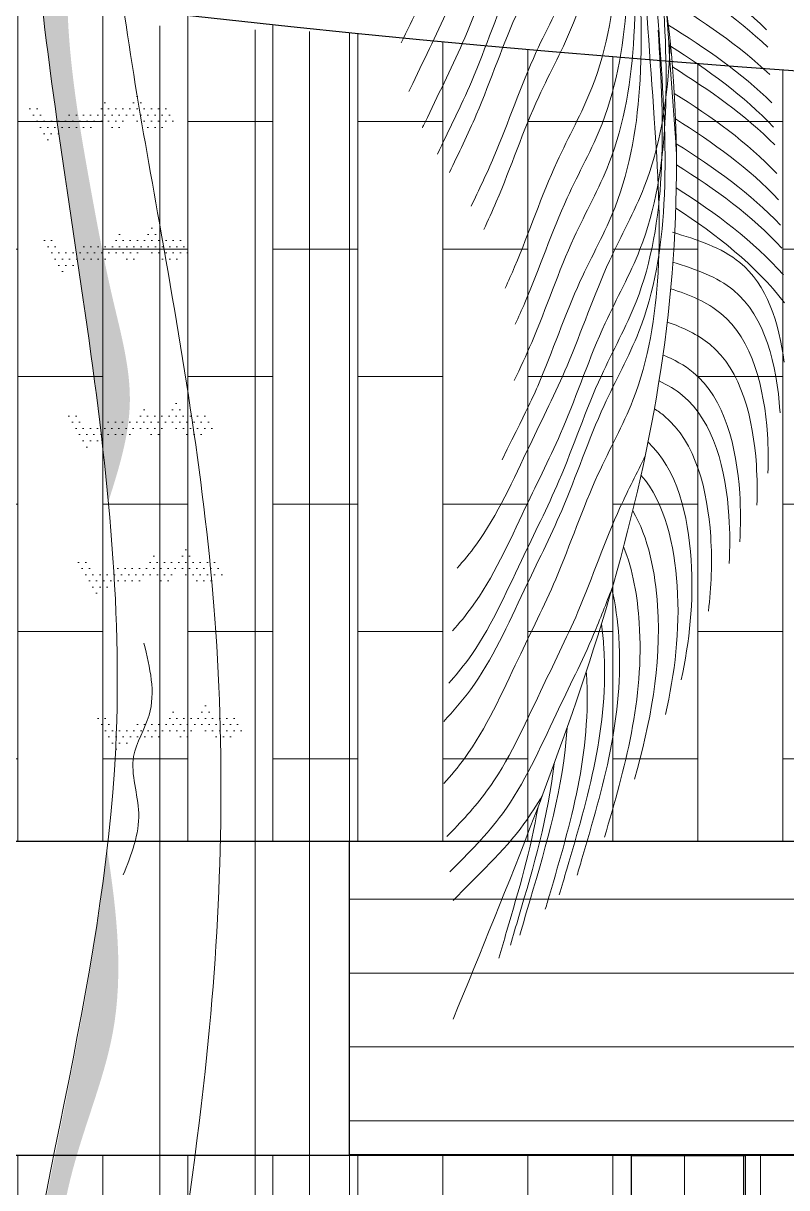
# Model space of a CAD drawing. Header units: inches. Extents: x 17.6 to 55, y 11.8 to 85.9.
# Drawn here: x 43.528 to 44.259, y 61.831 to 62.945 of the extents above; entities that cross this region are included whole.
import ezdxf

# ---------------------------------------------------------------- set-up
doc = ezdxf.new("R2010")
doc.units = ezdxf.units.IN
doc.header["$MEASUREMENT"] = 0
doc.layers.add('FURNITURE F 1 100', color=7, linetype='Continuous', lineweight=13, true_color=0x93979a)
doc.layers.add('HATCH F 1 100', color=7, linetype='Continuous', lineweight=0, true_color=0xc9c9c9)
doc.layers.add('TREE G 1 100', color=7, linetype='Continuous', lineweight=9, true_color=0xbed3d5, transparency=0.6)
doc.layers.add('WALL 1 100', color=250, linetype='Continuous', lineweight=30)
pattern_1 = [(90, (-1398.889507911058, -763.1572480572604), (-0.08129015999999999, 4.977586712308809e-18), []), (180, (-1398.889507911058, -763.1572480572604), (-0.08129016, -0.12192), [0.08129015999999999, -0.08129015999999999])]
pattern_2 = [(4.999999999999988, (0, 0), (0.01388421236435902, -0.01654655997516662), [0.00225, -0.02475]), (310, (0, 0), (0.01301304448794082, 0.01889976502172657), [0.0018, -0.0198]), (55.45144445999998, (0.001157017690633858, -0.001378879966847289), (0.0268972566399678, 0.002353204930138793), [0.00191220576, -0.02103426336]), (1.184199999999988, (0.004242640687119287, 0.004242640687119284), (0.01912841328643555, -0.02615080163838985), [0.003375, -0.03712499999999999]), (51.63563548999999, (0.005836673724263412, 0.002063407195093884), (0.04049135004572686, 0.0008370020515312861), [0.00286831026, -0.0315514128]), (306.18416399, (0.004242640687119287, 0.004242640687119284), (0.04049135002188289, 0.000837002053968576), [0.0027, -0.02970000003]), (335.9999999999999, (0.005303300858899107, 0.00106066017177982), (0.004121474294033093, -0.02120314716342907), [0.00225, -0.02475]), (281, (0.005303300858899107, 0.00106066017177982), (0.02054425306196299, 0.01022125779185862), [0.0018, -0.01979999999999999]), (26.45144473999999, (0.005646757047499749, -0.0007062687465137583), (0.02466572716751184, -0.0109818892499146), [0.0019122057, -0.02103426336]), (352.5, (0, 0), (0.007319694528376419, 0.006803795559190204), [0, -0.01956, 0, -0.0201, 0, -0.019875]), (322.5, (0, 0), (0.0139472834970109, 0.002786188266073799), [0, -0.01146, 0, -0.01911, 0, -0.007575]), (282.5, (-0.004730544366138002, 0.004730544366138004), (0.01084562285444582, -0.01180254501957619), [0, -0.0075, 0, -0.0234, 0, -0.03105]), (272.5, (-0.006851864709697644, 0.006851864709697648), (0.01449479420621846, -0.01024769949595399), [0, -0.00975, 0, -0.01554, 0, -0.02205])]

msp = doc.modelspace()

# ---------------------------------------------------------------- hatches: boundary and pattern name
at = {"layer": 'HATCH F 1 100'}
h = msp.add_hatch(dxfattribs=at)
h.set_pattern_fill('AR-BRSTD', color=256, scale=0.0012, angle=90, style=0)
h.set_pattern_definition(pattern_1)
edge = h.paths.add_edge_path()
edge.add_line((37.88996586928279, 64.86239664625006), (37.88937172728693, 62.16239664625024))
edge.add_line((37.88937172728693, 62.16239664625024), (45.45680957892405, 62.16239664624979))
edge.add_line((45.45680957892405, 62.16239664624979), (45.45680957892382, 62.86239664629281))
edge.add_arc((45.31830711975269, 77.65266434712524), 14.79091618506046, 239.8528049786992, 270.53652676008153, ccw=False)
h = msp.add_hatch(dxfattribs=at)
h.set_pattern_fill('JIS_WOOD', color=256, scale=0.025, style=0)
h.set_pattern_definition([(45, (-1398.889507911058, -763.1572480572604), (-0.01249999997902461, 0.01249999997902461), [])])
h.paths.add_polyline_path([(42.10150083395975, 61.86239664625006), (42.24552365267159, 61.86239664625006), (42.24552365267159, 62.16239664625002), (42.10150083395975, 62.16239664625002)])
h.paths.add_polyline_path([(41.06555008379969, 61.86239664625006), (41.21555008379887, 61.86207372363421), (41.21555008379887, 62.16239664625002), (41.06555008379947, 62.16239664625002)])
h.paths.add_polyline_path([(39.83548426042303, 61.86239664625006), (39.97957568332227, 61.86239664625006), (39.97957568332204, 62.16239664625024), (39.83548426042326, 62.16239664625024)])
h.paths.add_polyline_path([(43.39640835129235, 61.86239664625006), (43.51849617866215, 61.86239664624983), (43.51849617866215, 62.16239664625024), (43.39640835129235, 62.16239664624979)])
h.paths.add_polyline_path([(44.43184901400464, 61.86239664625052), (44.51954737612773, 61.86239664625006), (44.51954737612751, 62.16239664624979), (44.43184901400464, 62.16239664624979)])
edge = h.paths.add_edge_path()
edge.add_line((38.63035970262827, 61.86239664625006), (38.75374009293587, 61.86239664625006))
edge.add_line((38.75374009293587, 61.86239664625006), (38.75374009293587, 62.16239664625024))
edge.add_line((38.75374009293587, 62.16239664625024), (38.63035970262827, 62.16239664625024))
edge.add_line((38.63035970262827, 62.16239664625024), (38.63035970262827, 61.86231464165209))
h = msp.add_hatch(dxfattribs=at)
h.set_pattern_fill('JIS_WOOD', color=256, scale=0.1, angle=135, style=0)
h.set_pattern_definition([(180, (-1398.889507911058, -763.1572480572604), (-6.938893903907228e-18, -0.07071067800000001), [])])
h.paths.add_polyline_path([(43.84024818810208, 62.16239664625002), (44.43184901400464, 62.16239664624979), (44.43184901400623, 61.86239664624983), (43.84024818810185, 61.86239664625006)])
h = msp.add_hatch(dxfattribs=at)
h.set_pattern_fill('AR-BRSTD', color=256, scale=0.0012, angle=90, style=0)
h.set_pattern_definition(pattern_1)
h.paths.add_polyline_path([(38.1432766766231, 61.86236003369683), (38.14327667662333, 59.96239664625043), (44.10997902317895, 59.96239664625043), (44.1099790231785, 61.86180218994261)])
h = msp.add_hatch(dxfattribs=at)
h.set_pattern_fill('AR-BRSTD', color=256, scale=0.0012, angle=90, style=0)
h.set_pattern_definition([(90, (-1392.813956973994, -763.1572114447072), (-0.08129015999999999, 4.977586712308809e-18), []), (180, (-1392.813956973994, -763.1572114447072), (-0.08129016, -0.12192), [0.08129015999999999, -0.08129015999999999])])
h.paths.add_polyline_path([(44.2188276136862, 61.86239664625006), (44.2188276136862, 59.96239664625043), (44.87780620827853, 59.96239664625043), (44.8778062082783, 61.86173243214077)])
h = msp.add_hatch(dxfattribs=at)
h.set_pattern_fill('JIS_WOOD', color=256, scale=0.08, angle=45, style=0)
h.set_pattern_definition([(90, (-1392.510646166654, -763.1578425135676), (-0.0565685424, 1.040834085586084e-17), [])])
h.paths.add_polyline_path([(44.1099790231785, 61.86180218994261), (44.21882761368597, 61.86180218994238), (44.2188276136862, 59.66180218994302), (44.10997902317895, 59.66180218994302)])
at = {"layer": 'TREE G 1 100'}
h = msp.add_hatch(dxfattribs=at)
h.set_pattern_fill('AR-CONC', color=256, scale=0.003, angle=-45.00000000000001, style=0)
h.set_pattern_definition(pattern_2)
edge = h.paths.add_edge_path()
edge.add_spline(control_points=[(43.60936577108619, 62.486332649687), (43.61971229650767, 62.51869391465331), (43.63979267968348, 62.58237412244668), (43.6115752205496, 62.68457395988113), (43.58918355007877, 62.80512514687322), (43.56649404951709, 62.93602846762403), (43.57292976872664, 63.07680407345649), (43.54632926879817, 63.15773653697576), (43.53086651438748, 63.1989905561222)], knot_values=[0.05537823010285514, 0.05537823010285514, 0.05537823010285514, 0.05537823010285514, 0.2018291439302193, 0.3453752263469229, 0.5058206567636887, 0.7438958608050906, 0.924986910674199, 1.11599944231642, 1.11599944231642, 1.11599944231642, 1.11599944231642], degree=3, periodic=0)
edge.add_spline(control_points=[(43.53086651438748, 63.1989905561222), (43.53139371972607, 63.16103976807969), (43.53947234192124, 62.92290047275489), (43.59072360151727, 62.68527656665717), (43.60936577108619, 62.486332649687)], knot_values=[0.3763874327634944, 0.3763874327634944, 0.3763874327634944, 0.3763874327634944, 0.542804731212982, 1.420897334120885, 1.420897334120885, 1.420897334120885, 1.420897334120885], degree=3, periodic=0)
h = msp.add_hatch(dxfattribs=at)
h.set_pattern_fill('EPLC_AUTOTRI', color=256, scale=0.006842512546819233, style=0)
h.set_pattern_definition([(0, (356.7642811616005, 208.1395833498118), (0.003421256273409616, 0.005925789692734195), [0, -0.006842512546819233])])
edge = h.paths.add_edge_path()
edge.add_spline(control_points=[(43.67197391451732, 62.84794981705087), (43.67160643439088, 62.85449063498706), (43.67126172337699, 62.86103152226312), (43.67094071736751, 62.8675722687785)], knot_values=[3.219771761109429, 3.219771761109429, 3.219771761109429, 3.219771761109429, 3.24842384292612, 3.24842384292612, 3.24842384292612, 3.24842384292612], degree=3, periodic=0)
edge.add_spline(control_points=[(43.67094071736751, 62.8675722687785), (43.6630387251334, 62.86515952772058), (43.65027525159344, 62.85972546620357), (43.63703566694126, 62.8804248531396), (43.62960865007149, 62.86486199176758), (43.61677834296093, 62.86081284810095), (43.60670852617291, 62.87351892986223), (43.59972772253782, 62.86019228103575), (43.58723782189732, 62.86052614334218), (43.57205149773468, 62.86324686913755), (43.55461837214348, 62.84373512465569), (43.54633763734269, 62.86903339560556), (43.5380516692439, 62.86938967915373), (43.53422557906556, 62.86796150630286)], knot_values=[0.03075297708984304, 0.03075297708984304, 0.03075297708984304, 0.03075297708984304, 0.06438618272604194, 0.08489255874028345, 0.1022905371366297, 0.1192048423353499, 0.1375486480934751, 0.1491434932536729, 0.1700623732357864, 0.18647294856958, 0.217713260816934, 0.243964659049101, 0.2627759037425899, 0.2627759037425899, 0.2627759037425899, 0.2627759037425899], degree=3, periodic=0)
edge.add_spline(control_points=[(43.53422557906556, 62.86796150630286), (43.53460159895435, 62.86117241376084), (43.53500166522095, 62.85438262563727), (43.53542501550506, 62.84759215277333)], knot_values=[3.344045832834258, 3.344045832834258, 3.344045832834258, 3.344045832834258, 3.374023854439766, 3.374023854439766, 3.374023854439766, 3.374023854439766], degree=3, periodic=0)
edge.add_spline(control_points=[(43.53542501550506, 62.84759215277333), (43.53688489584415, 62.84730660876264), (43.54261259791197, 62.84441171131218), (43.54974378625589, 62.82262539169639), (43.56717691185436, 62.84213713617825), (43.582363236017, 62.83941641036833), (43.59485313665751, 62.83908254807645), (43.60183394029259, 62.85240919688837), (43.61190375708061, 62.83970311514165), (43.62473406419117, 62.84375225880828), (43.63216108106094, 62.8593151201803), (43.64695768975612, 62.83618140890209), (43.66219718422322, 62.84624816502216), (43.67197391451732, 62.84794981705087)], knot_values=[0.04134549012629557, 0.04134549012629557, 0.04134549012629557, 0.04134549012629557, 0.04956422178333186, 0.07581562001549894, 0.1070559322628529, 0.1234665075966465, 0.14438538757876, 0.1559802327389578, 0.174324038497083, 0.1912383436958032, 0.2086363220921494, 0.229142698106391, 0.2711889849785812, 0.2711889849785812, 0.2711889849785812, 0.2711889849785812], degree=3, periodic=0)
h = msp.add_hatch(dxfattribs=at)
h.set_pattern_fill('EPLC_AUTOTRI', color=256, scale=0.006842512546819233, style=0)
h.set_pattern_definition([(0, (356.7782831608401, 208.0136779479817), (0.003421256273409616, 0.005925789692734195), [0, -0.006842512546819233])])
edge = h.paths.add_edge_path()
edge.add_spline(control_points=[(43.68597591375688, 62.72204441522078), (43.68560843363043, 62.72858523315696), (43.68526372261654, 62.73512612043302), (43.68494271660707, 62.74166686694841)], knot_values=[3.219771761109429, 3.219771761109429, 3.219771761109429, 3.219771761109429, 3.24842384292612, 3.24842384292612, 3.24842384292612, 3.24842384292612], degree=3, periodic=0)
edge.add_spline(control_points=[(43.68494271660707, 62.74166686694841), (43.67704072438023, 62.73925412590503), (43.664277250833, 62.73382006438803), (43.65103766618081, 62.75451945130951), (43.64361064931104, 62.73895658993749), (43.63078034220048, 62.73490744627085), (43.62071052541246, 62.74761352803213), (43.61372972177737, 62.73428687920565), (43.60123982114415, 62.73462074151209), (43.58605349697423, 62.73734146730746), (43.56862037138303, 62.7178297228256), (43.56033963658224, 62.74312799377546), (43.55205366848345, 62.74348427732363), (43.54822757830512, 62.74205610447277)], knot_values=[0.03075297708984304, 0.03075297708984304, 0.03075297708984304, 0.03075297708984304, 0.06438618272604194, 0.08489255874028345, 0.1022905371366297, 0.1192048423353499, 0.1375486480934751, 0.1491434932536729, 0.1700623732357864, 0.18647294856958, 0.217713260816934, 0.243964659049101, 0.2627759037425899, 0.2627759037425899, 0.2627759037425899, 0.2627759037425899], degree=3, periodic=0)
edge.add_spline(control_points=[(43.54822757830512, 62.74205610447277), (43.54860359819391, 62.73526701193074), (43.5490036644605, 62.72847722380718), (43.54942701474461, 62.72168675094323)], knot_values=[3.344045832834258, 3.344045832834258, 3.344045832834258, 3.344045832834258, 3.374023854439766, 3.374023854439766, 3.374023854439766, 3.374023854439766], degree=3, periodic=0)
edge.add_spline(control_points=[(43.54942701474461, 62.72168675094323), (43.55088689509098, 62.72140120693254), (43.55661459715152, 62.71850630948208), (43.56374578550272, 62.6967199898663), (43.58117891109391, 62.71623173434816), (43.59636523525656, 62.71351100855279), (43.60885513589706, 62.71317714624635), (43.61583593953215, 62.72650379505828), (43.62590575632017, 62.71379771331155), (43.63873606343073, 62.71784685697818), (43.6461630803005, 62.7334097183502), (43.66095968900295, 62.710276007072), (43.67619918346277, 62.72034276319206), (43.68597591375688, 62.72204441522078)], knot_values=[0.04134549012629557, 0.04134549012629557, 0.04134549012629557, 0.04134549012629557, 0.04956422178333186, 0.07581562001549894, 0.1070559322628529, 0.1234665075966465, 0.14438538757876, 0.1559802327389578, 0.174324038497083, 0.1912383436958032, 0.2086363220921494, 0.229142698106391, 0.2711889849785812, 0.2711889849785812, 0.2711889849785812, 0.2711889849785812], degree=3, periodic=0)
h = msp.add_hatch(dxfattribs=at)
h.set_pattern_fill('EPLC_AUTOTRI', color=256, scale=0.006842512546819233, style=0)
h.set_pattern_definition([(0, (356.8016177537192, 207.8458063763555), (0.003421256273409616, 0.005925789692734195), [0, -0.006842512546819233])])
edge = h.paths.add_edge_path()
edge.add_spline(control_points=[(43.70931050663599, 62.55417284359461), (43.70894302650954, 62.56071366151625), (43.70859831548837, 62.56725454879231), (43.7082773094789, 62.57379529530769)], knot_values=[3.219771761109429, 3.219771761109429, 3.219771761109429, 3.219771761109429, 3.24842384292612, 3.24842384292612, 3.24842384292612, 3.24842384292612], degree=3, periodic=0)
edge.add_spline(control_points=[(43.7082773094789, 62.57379529530769), (43.70037531725207, 62.57138255426432), (43.68761184370483, 62.56594849274731), (43.67437225905265, 62.58664787966879), (43.66694524218288, 62.57108501831132), (43.65411493507231, 62.56703587463014), (43.6440451182843, 62.57974195639142), (43.63706431465648, 62.56641530757949), (43.62457441401598, 62.56674916987137), (43.60938808985334, 62.56946989568129), (43.59195496425487, 62.54995815119943), (43.58367422945408, 62.57525642214929), (43.57538826135529, 62.57561270569747), (43.57156217118423, 62.5741845328466)], knot_values=[0.03075297708984304, 0.03075297708984304, 0.03075297708984304, 0.03075297708984304, 0.06438618272604194, 0.08489255874028345, 0.1022905371366297, 0.1192048423353499, 0.1375486480934751, 0.1491434932536729, 0.1700623732357864, 0.18647294856958, 0.217713260816934, 0.243964659049101, 0.2627759037425899, 0.2627759037425899, 0.2627759037425899, 0.2627759037425899], degree=3, periodic=0)
edge.add_spline(control_points=[(43.57156217118423, 62.5741845328466), (43.57193819106574, 62.56739544030458), (43.57233825733961, 62.56060565218101), (43.57276160761644, 62.55381517930252)], knot_values=[3.344045832834258, 3.344045832834258, 3.344045832834258, 3.344045832834258, 3.374023854439766, 3.374023854439766, 3.374023854439766, 3.374023854439766], degree=3, periodic=0)
edge.add_spline(control_points=[(43.57276160761644, 62.55381517930252), (43.57422148796282, 62.55352963529182), (43.57994919002336, 62.55063473785592), (43.58708037837455, 62.52884841822558), (43.60451350396575, 62.54836016270744), (43.61969982813567, 62.54563943691207), (43.63218972876889, 62.54530557462019), (43.63917053240398, 62.55863222343211), (43.649240349192, 62.54592614167083), (43.66207065630256, 62.54997528535202), (43.66949767317233, 62.56553814670949), (43.68429428187478, 62.54240443544583), (43.69953377634188, 62.5524711915659), (43.70931050662871, 62.55417284359461)], knot_values=[0.04134549012629557, 0.04134549012629557, 0.04134549012629557, 0.04134549012629557, 0.04956422178333186, 0.07581562001549894, 0.1070559322628529, 0.1234665075966465, 0.14438538757876, 0.1559802327389578, 0.174324038497083, 0.1912383436958032, 0.2086363220921494, 0.229142698106391, 0.2711889849785812, 0.2711889849785812, 0.2711889849785812, 0.2711889849785812], degree=3, periodic=0)
h = msp.add_hatch(dxfattribs=at)
h.set_pattern_fill('EPLC_AUTOTRI', color=256, scale=0.006842512546819233, style=0)
h.set_pattern_definition([(0, (356.8109534561426, 207.705914548731), (0.003421256273409616, 0.005925789692734195), [0, -0.006842512546819233])])
edge = h.paths.add_edge_path()
edge.add_spline(control_points=[(43.7186462090594, 62.41428101597009), (43.71827872893296, 62.42082183389172), (43.71793401791179, 62.42736272116778), (43.71761301190959, 62.43390346768317)], knot_values=[3.219771761109429, 3.219771761109429, 3.219771761109429, 3.219771761109429, 3.24842384292612, 3.24842384292612, 3.24842384292612, 3.24842384292612], degree=3, periodic=0)
edge.add_spline(control_points=[(43.71761301190959, 62.43390346768317), (43.70971101967548, 62.43149072663979), (43.69694754613552, 62.42605666512279), (43.68370796147606, 62.44675605204426), (43.67628094461357, 62.4311931906868), (43.663450637503, 62.42714404700561), (43.65338082070771, 62.43985012876689), (43.6464000170799, 62.42652347995497), (43.6339101164394, 62.42685734224685), (43.61872379227675, 62.42957806804222), (43.60129066667828, 62.41006632356036), (43.59300993187749, 62.43536459452477), (43.5847239637787, 62.43572087805839), (43.58089787360764, 62.43429270522208)], knot_values=[0.03075297708984304, 0.03075297708984304, 0.03075297708984304, 0.03075297708984304, 0.06438618272604194, 0.08489255874028345, 0.1022905371366297, 0.1192048423353499, 0.1375486480934751, 0.1491434932536729, 0.1700623732357864, 0.18647294856958, 0.217713260816934, 0.243964659049101, 0.2627759037425899, 0.2627759037425899, 0.2627759037425899, 0.2627759037425899], degree=3, periodic=0)
edge.add_spline(control_points=[(43.58089787360764, 62.43429270522208), (43.58127389349643, 62.4275036126655), (43.58167395976302, 62.42071382455649), (43.58209731003986, 62.41392335167799)], knot_values=[3.344045832834258, 3.344045832834258, 3.344045832834258, 3.344045832834258, 3.374023854439766, 3.374023854439766, 3.374023854439766, 3.374023854439766], degree=3, periodic=0)
edge.add_spline(control_points=[(43.58209731003986, 62.41392335167799), (43.58355719038623, 62.4136378076673), (43.58928489244677, 62.41074291023139), (43.59641608079797, 62.38895659060105), (43.61384920639644, 62.40846833508292), (43.62903553055908, 62.40574760928754), (43.64152543119958, 62.40541374698111), (43.64850623482739, 62.41874039580759), (43.65857605161541, 62.40603431404631), (43.67140635872597, 62.41008345771294), (43.67883337559574, 62.42564631908496), (43.6936299842982, 62.40251260782131), (43.70886947876529, 62.41257936394138), (43.7186462090594, 62.41428101595554)], knot_values=[0.04134549012629557, 0.04134549012629557, 0.04134549012629557, 0.04134549012629557, 0.04956422178333186, 0.07581562001549894, 0.1070559322628529, 0.1234665075966465, 0.14438538757876, 0.1559802327389578, 0.174324038497083, 0.1912383436958032, 0.2086363220921494, 0.229142698106391, 0.2711889849785812, 0.2711889849785812, 0.2711889849785812, 0.2711889849785812], degree=3, periodic=0)
h = msp.add_hatch(dxfattribs=at)
h.set_pattern_fill('EPLC_AUTOTRI', color=256, scale=0.006842512546819233, style=0)
h.set_pattern_definition([(0, (356.8296217521983, 207.5566938422871), (0.003421256273409616, 0.005925789692734195), [0, -0.006842512546819233])])
edge = h.paths.add_edge_path()
edge.add_spline(control_points=[(43.73731450511509, 62.26506030952621), (43.73694702498865, 62.27160112746239), (43.73660231397476, 62.27814201473845), (43.73628130796529, 62.28468276125383)], knot_values=[3.219771761109429, 3.219771761109429, 3.219771761109429, 3.219771761109429, 3.24842384292612, 3.24842384292612, 3.24842384292612, 3.24842384292612], degree=3, periodic=0)
edge.add_spline(control_points=[(43.73628130796529, 62.28468276125383), (43.72837931573117, 62.28227002021046), (43.71561584219121, 62.27683595869345), (43.70237625753903, 62.29753534561493), (43.69494924066926, 62.28197248424291), (43.6821189335587, 62.27792334057628), (43.67204911677068, 62.29062942233756), (43.66506831313559, 62.27730277351108), (43.65257841249509, 62.27763663581752), (43.63739208833245, 62.28035736161289), (43.61995896273397, 62.26084561713103), (43.61167822794046, 62.28614388808089), (43.60339225983439, 62.28650017162906), (43.59956616966333, 62.28507199877819)], knot_values=[0.03075297708984304, 0.03075297708984304, 0.03075297708984304, 0.03075297708984304, 0.06438618272604194, 0.08489255874028345, 0.1022905371366297, 0.1192048423353499, 0.1375486480934751, 0.1491434932536729, 0.1700623732357864, 0.18647294856958, 0.217713260816934, 0.243964659049101, 0.2627759037425899, 0.2627759037425899, 0.2627759037425899, 0.2627759037425899], degree=3, periodic=0)
edge.add_spline(control_points=[(43.59956616966333, 62.28507199877819), (43.59994218955212, 62.27828290623617), (43.60034225581872, 62.2714931181126), (43.60076560610283, 62.26470264524866)], knot_values=[3.344045832834258, 3.344045832834258, 3.344045832834258, 3.344045832834258, 3.374023854439766, 3.374023854439766, 3.374023854439766, 3.374023854439766], degree=3, periodic=0)
edge.add_spline(control_points=[(43.60076560610283, 62.26470264524866), (43.60222548644192, 62.26441710123797), (43.60795318850974, 62.26152220378751), (43.61508437685366, 62.23973588417172), (43.63251750245213, 62.25924762865358), (43.64770382661477, 62.25652690285821), (43.66019372725528, 62.25619304055178), (43.66717453089036, 62.2695196893637), (43.67724434767838, 62.25681360761698), (43.69007465478894, 62.26086275128361), (43.69750167165144, 62.27642561265563), (43.71229828035389, 62.25329190137742), (43.72753777482099, 62.26335865749749), (43.73731450511509, 62.26506030952621)], knot_values=[0.04134549012629557, 0.04134549012629557, 0.04134549012629557, 0.04134549012629557, 0.04956422178333186, 0.07581562001549894, 0.1070559322628529, 0.1234665075966465, 0.14438538757876, 0.1559802327389578, 0.174324038497083, 0.1912383436958032, 0.2086363220921494, 0.229142698106391, 0.2711889849785812, 0.2711889849785812, 0.2711889849785812, 0.2711889849785812], degree=3, periodic=0)
h = msp.add_hatch(dxfattribs=at)
h.set_pattern_fill('AR-CONC', color=256, scale=0.003, angle=-45.00000000000001, style=0)
h.set_pattern_definition(pattern_2)
edge = h.paths.add_edge_path()
edge.add_spline(control_points=[(43.65515211422276, 61.6136607647222), (43.64671647880273, 61.61907706692179), (43.61309636340407, 61.64032460925407), (43.55497109448147, 61.68591984674455), (43.56126980137738, 61.83692542686364), (43.62965493492625, 61.98341880669065), (43.61795436120697, 62.09396464788185), (43.60869035553874, 62.15367684771078)], knot_values=[1.600263103050377, 1.600263103050377, 1.600263103050377, 1.600263103050377, 1.633505168070014, 1.728268899215457, 1.956930784116457, 2.186009150443124, 2.445195607619512, 2.445195607619512, 2.445195607619512, 2.445195607619512], degree=3, periodic=0)
edge.add_spline(control_points=[(43.60869035553874, 62.15367684771078), (43.586683411062, 61.95966676659188), (43.50045927867718, 61.65834793364226), (43.49152619307092, 61.35522259037131), (43.49510861585982, 61.24636361190821)], knot_values=[1.911553758526068, 1.911553758526068, 1.911553758526068, 1.911553758526068, 2.772215728158189, 3.253200817042376, 3.253200817042376, 3.253200817042376, 3.253200817042376], degree=3, periodic=0)
edge.add_spline(control_points=[(43.49510861585982, 61.24636361190821), (43.49895779791218, 61.2521264515544), (43.53058024655725, 61.30062124466528), (43.54682980663161, 61.3910206638993), (43.52353320158541, 61.51505409259877), (43.5824722054294, 61.57775894955736), (43.63663000000629, 61.57878181875455), (43.65043900869746, 61.57855542868671)], knot_values=[2.609061885841005, 2.609061885841005, 2.609061885841005, 2.609061885841005, 2.636602982778801, 2.838847991826358, 3.019941557545346, 3.142875372324171, 3.190033335514332, 3.190033335514332, 3.190033335514332, 3.190033335514332], degree=3, periodic=0)
edge.add_spline(control_points=[(43.65043900869746, 61.57855542868671), (43.65195363543712, 61.59026060732319), (43.65352914184582, 61.6019619545568), (43.65515211422276, 61.6136607647222)], knot_values=[2.589728360726183, 2.589728360726183, 2.589728360726183, 2.589728360726183, 2.64153620743917, 2.64153620743917, 2.64153620743917, 2.64153620743917], degree=3, periodic=0)

# ---------------------------------------------------------------- linework, layer by layer
at = {"layer": 'FURNITURE F 1 100'}
for p, q in [((43.65879725925579, 62.94230607803999), (43.65879725925556, 59.66239664625047)), ((43.75024818810239, 62.93874059740025), (43.75024818810239, 59.66239664625047)), ((43.80193450380257, 62.93697605925669), (43.80193450380257, 59.66239664625024)), ((43.84024818810254, 62.93578480733592), (43.84024818810231, 59.66239664625002)), ((37.73111727877559, 62.16239664625024), (45.45680957892405, 62.16239664624979))]:
    msp.add_line(p, q, dxfattribs=at)
at = {"layer": 'FURNITURE F 1 100', "lineweight": 9}
for p, q in [((37.88996586928302, 62.16239664625024), (45.45680957892405, 62.16239664624979)), ((43.84024818810208, 62.16239664625002), (43.84024818810208, 59.66239664625002)), ((37.75040269687175, 61.86239664625006), (45.45680957892382, 61.8616784738924)), ((43.84024818810185, 61.86239664625006), (44.18797196113287, 61.86239664625029))]:
    msp.add_line(p, q, dxfattribs=at)
at = {"layer": 'FURNITURE F 1 100'}
msp.add_lwpolyline([(43.84024818810208, 62.16239664625002), (44.43184901400464, 62.16239664624979), (44.43184901400464, 61.86239664625006), (43.84024818810208, 61.86182912382853), (43.84024818810208, 62.16239664625002)], dxfattribs=at)
msp.add_arc((45.318307119973, 77.65266434764428), 14.79091618561994, 239.8528049789707, 270.5365267592021, dxfattribs=at)
at = {"layer": 'TREE G 1 100'}
for points in [[(42.05807682141126, 62.4139950138651), (42.23986965213972, 63.40696059832587), (42.83372975583025, 63.96399150144313), (43.4275898595135, 63.77024237126349), (43.58514343889551, 63.34641421052399), (43.58514343889551, 63.28586782273666)], [(45.08677392010414, 62.4139950138651), (44.90498108937591, 63.40696059832587), (44.31112098568515, 63.96399150144313), (43.71726088200212, 63.77024237126349), (43.55970730262011, 63.34641421052399), (43.55970730262011, 63.28586782273666)], [(43.53506390830258, 63.45658423716847), (43.53506390830258, 63.08516941878949), (43.61666348115041, 62.25175109613517), (43.50786508695974, 61.57233336719398), (43.62912973713328, 60.23723882032388), (43.64510892809444, 59.69441145396738)], [(43.60537545733514, 63.37545366278388), (43.6129609098552, 63.05721379822532), (43.65846118980535, 62.75412690008122), (43.71154692227556, 62.37526827740837), (43.70396457854618, 61.95852206937158), (43.63571726741584, 61.43300499419453), (43.62899295028019, 61.17296809755678), (43.72757896270009, 60.52133023269013), (43.79583249141974, 59.80149884961608), (43.79583249141974, 59.64995540054403)], [(43.6239535984259, 62.13017757485974), (43.63875766600377, 62.18933858795387), (43.63382401307713, 62.24356808071204), (43.64862497186387, 62.28300990484601), (43.64369131893723, 62.35203051244204)]]:
    msp.add_spline(points, degree=3, dxfattribs=at)
for points, knots in [([(42.37297258231247, 62.03501232779124), (42.38977060258772, 62.37154494950843), (42.42011759096745, 62.97951847224792), (42.98068923520437, 63.65544279232742), (43.43067338155943, 63.5884599671717), (43.55792677926225, 63.52710776095225)], [0, 0, 0, 0, 1.475291126035946, 2.665233279236307, 3.253617538475577, 3.253617538475577, 3.253617538475577, 3.253617538475577]), ([(44.77187815920293, 62.03501232779124), (44.75508013892791, 62.37154494950843), (44.72473315054795, 62.97951847224792), (44.16416150630376, 63.65544279232742), (43.7141773599562, 63.5884599671717), (43.58692396225338, 63.52710776095225)], [0, 0, 0, 0, 1.475291126035946, 2.665233279236307, 3.253617538475577, 3.253617538475577, 3.253617538475577, 3.253617538475577]), ([(43.20539611956174, 61.99232792249128), (43.09940488383104, 62.25044883416737), (42.90792310522211, 62.71676523215316), (43.08985570379259, 63.42083364987226), (43.45068169616407, 63.52919125867081), (43.56766500406793, 63.52805183109191)], [0, 0, 0, 0, 1.475291126035946, 2.665233279236307, 3.253617538475577, 3.253617538475577, 3.253617538475577, 3.253617538475577]), ([(43.93945462194615, 61.99232792249128), (44.04544585768436, 62.25044883416737), (44.23692763629329, 62.71676523215316), (44.0549950377228, 63.42083364987226), (43.69416904535133, 63.52919125867081), (43.57718573744746, 63.52805183109191)], [0, 0, 0, 0, 1.475291126035946, 2.665233279236307, 3.253617538475577, 3.253617538475577, 3.253617538475577, 3.253617538475577]), ([(44.2529085698829, 63.46788319108779), (44.26508713001927, 63.44376756786548), (44.2976780693336, 63.37398035584371), (44.32876662870531, 63.26760888076566), (44.31953030925611, 63.14216316915005), (44.33247988943749, 63.03654827905299), (44.33061898760748, 62.96231799696577), (44.33034498192724, 62.93136009923361)], [1.706782599493186, 1.706782599493186, 1.706782599493186, 1.706782599493186, 1.825233591656535, 2.043968819073879, 2.181894859126541, 2.373164893120943, 2.50831069582265, 2.50831069582265, 2.50831069582265, 2.50831069582265]), ([(44.02118221773567, 63.30548870501113), (44.021007348796, 63.29997911855932), (44.01895694240939, 63.25299189142422), (44.00744218871678, 63.1793773723202), (43.95631859374971, 63.08862118590511), (43.92872395176387, 63.00465045408234), (43.90101640334474, 62.94945247404573), (43.88979130190087, 62.92609601901674)], [1.796155665161702, 1.796155665161702, 1.796155665161702, 1.796155665161702, 1.825233591656535, 2.043968819073879, 2.181894859126541, 2.373164893120943, 2.50974540262658, 2.50974540262658, 2.50974540262658, 2.50974540262658]), ([(44.0354207339678, 63.28367147724381), (44.03526793270994, 63.27457498891633), (44.0335012599373, 63.22401562807678), (44.02142015826958, 63.146780411962), (43.97029656330228, 63.05602422554691), (43.94199366439553, 62.96989826184469), (43.91168913934798, 62.91033192615029), (43.89840058002137, 62.88223760882281), (43.89719071031728, 62.8796725814627)], [1.777183256392753, 1.777183256392753, 1.777183256392753, 1.777183256392753, 1.825233591656535, 2.043968819073879, 2.181894859126541, 2.373164893120943, 2.521700241141629, 2.536607000283027, 2.536607000283027, 2.536607000283027, 2.536607000283027]), ([(44.04949350969987, 63.25982101398583), (44.04942692227469, 63.24781636780423), (44.04793671910552, 63.19435941633307), (44.0353957980462, 63.11418454701376), (43.98427220308618, 63.02342836059867), (43.95596930417942, 62.93730239689646), (43.92527726161457, 62.87697435982588), (43.91163916863111, 62.84808189206703), (43.91006241326086, 62.84473457081364)], [1.761779508932968, 1.761779508932968, 1.761779508932968, 1.761779508932968, 1.825233591656535, 2.043968819073879, 2.181894859126541, 2.373164893120943, 2.521700241141629, 2.541142863008494, 2.541142863008494, 2.541142863008494, 2.541142863008494]), ([(44.05541517255729, 63.24900328365217), (44.05604461866297, 63.22663950595776), (44.05587863115757, 63.16285637447615), (44.04169598980498, 63.07218588763678), (43.99057239483768, 62.98142970122169), (43.96306275115644, 62.89771761997142), (43.93551254780182, 62.84274416796868), (43.92439894757099, 62.81964045795209)], [1.706782599493186, 1.706782599493186, 1.706782599493186, 1.706782599493186, 1.825233591656535, 2.043968819073879, 2.181894859126541, 2.373164893120943, 2.50831069582265, 2.50831069582265, 2.50831069582265, 2.50831069582265]), ([(44.05921040077187, 63.24179943389206), (44.06065146293072, 63.21136936216678), (44.06188488069684, 63.13954821412514), (44.04642098182917, 63.0406865702698), (43.99529738686938, 62.94993038385471), (43.96939983626926, 62.8711239156564), (43.94477379129803, 62.82043723750573), (43.935858689196, 62.80206307198566)], [1.663861035355203, 1.663861035355203, 1.663861035355203, 1.663861035355203, 1.825233591656535, 2.043968819073879, 2.181894859126541, 2.373164893120943, 2.481099789822049, 2.481099789822049, 2.481099789822049, 2.481099789822049]), ([(44.07570158030099, 63.20769069796549), (44.07737143028312, 63.17516155685186), (44.07902193493483, 63.10125014497495), (44.06322436916362, 63.00025534835183), (44.0121007742036, 62.90949916193674), (43.9871558103534, 62.833591423363), (43.96420400535676, 62.78546310508861), (43.95664133176429, 62.76983912367902)], [1.652683340527627, 1.652683340527627, 1.652683340527627, 1.652683340527627, 1.825233591656535, 2.043968819073879, 2.181894859126541, 2.373164893120943, 2.46502084957749, 2.46502084957749, 2.46502084957749, 2.46502084957749]), ([(44.07540476933168, 63.20834949208253), (44.0785603555325, 63.16136386731702), (44.08367514914967, 63.07308729147368), (44.06557909448584, 62.95739811587734), (44.01445549951855, 62.8666419294768), (43.99188505669549, 62.79795987870781), (43.97293316362443, 62.75629062812547), (43.96878487760701, 62.747454688857)], [1.575684971609629, 1.575684971609629, 1.575684971609629, 1.575684971609629, 1.825233591656535, 2.043968819073879, 2.181894859126541, 2.373164893120943, 2.424940739439661, 2.424940739439661, 2.424940739439661, 2.424940739439661]), ([(44.09129868138344, 63.17025654921778), (44.09170163244353, 63.16440092300942), (44.09545872015424, 63.10941191193885), (44.10154836800048, 63.01313922778533), (44.08311013641487, 62.89526249436491), (44.03198654144758, 62.80450630794982), (44.01014099431468, 62.73803012099413), (43.99236086175183, 62.698355969218), (43.98923703715805, 62.69159099232817)], [1.533113221076202, 1.533113221076202, 1.533113221076202, 1.533113221076202, 1.564222194909485, 1.825233591656535, 2.043968819073879, 2.181894859126541, 2.373164893120943, 2.412705051045937, 2.412705051045937, 2.412705051045937, 2.412705051045937]), ([(44.10102796396491, 63.13576887925043), (44.10143091502501, 63.12991325304208), (44.10518800273549, 63.0749242419715), (44.11127765058195, 62.97865155781798), (44.09283941899612, 62.86077482439757), (44.04171582402905, 62.77001863798247), (44.01987027690343, 62.70354245102678), (44.00209014433308, 62.66386829925065), (43.99896631973952, 62.65710332236083)], [1.533113221076202, 1.533113221076202, 1.533113221076202, 1.533113221076202, 1.564222194909485, 1.825233591656535, 2.043968819073879, 2.181894859126541, 2.373164893120943, 2.412705051045937, 2.412705051045937, 2.412705051045937, 2.412705051045937]), ([(44.1053454435807, 63.13063793847866), (44.10652687542297, 63.11387168053076), (44.11109485901189, 63.04798583500266), (44.11787549294054, 62.9407891883329), (44.09943726135494, 62.82291245491248), (44.04831366638832, 62.73215626849739), (44.02459340428159, 62.65997530780621), (44.00373554744665, 62.61516378492703), (43.99793636819795, 62.60304684991021)], [1.47514696141404, 1.47514696141404, 1.47514696141404, 1.47514696141404, 1.564222194909485, 1.825233591656535, 2.043968819073879, 2.181894859126541, 2.373164893120943, 2.444348815041661, 2.444348815041661, 2.444348815041661, 2.444348815041661]), ([(44.11202575955936, 63.10913533439631), (44.11545706890884, 63.08149487131047), (44.12175448621379, 62.99605649433394), (44.1315424722181, 62.86210695946826), (44.14088584027031, 62.71439544233905), (44.12244760868471, 62.59651870890409), (44.07132401372469, 62.50576252250355), (44.04302111481793, 62.41963655880133), (43.99764914588577, 62.33045377410778), (43.9672656067175, 62.26080213385464), (43.93752419245534, 62.22536194454185), (43.93051229651469, 62.21761010011139)], [1.11289529505922, 1.11289529505922, 1.11289529505922, 1.11289529505922, 1.260161282387043, 1.564222194909485, 1.825233591656535, 2.043968819073879, 2.181894859126541, 2.373164893120943, 2.521700241141629, 2.712970275136031, 2.768536052980831, 2.768536052980831, 2.768536052980831, 2.768536052980831]), ([(44.11348060253495, 63.05612830317293), (44.11388355360255, 63.05027267696457), (44.11764064131258, 62.99528366589399), (44.12373028915154, 62.89901098174047), (44.10529205756593, 62.78113424832006), (44.05416846260592, 62.69037806190497), (44.03232291547302, 62.62390187494927), (44.01454278290335, 62.58422772317314), (43.98626723178855, 62.52726621016515)], [1.533113221076202, 1.533113221076202, 1.533113221076202, 1.533113221076202, 1.564222194909485, 1.825233591656535, 2.043968819073879, 2.181894859126541, 2.373164893120943, 2.412705051045937, 2.412705051045937, 2.412705051045937, 2.412705051045937]), ([(44.12870277264115, 63.04394442495138), (44.13172898453759, 63.00243035491619), (44.13821156808849, 62.91190777390327), (44.14655560384354, 62.77999493762215), (44.12811737225861, 62.66211820420173), (44.07699377729132, 62.57136201778664), (44.04869087838456, 62.48523605408442), (44.00331890945922, 62.39605326939088), (43.97180123701942, 62.32380172654118), (43.93959901779995, 62.28675231698614), (43.93053230637993, 62.27707745839322)], [1.343994455051456, 1.343994455051456, 1.343994455051456, 1.343994455051456, 1.564222194909485, 1.825233591656535, 2.043968819073879, 2.181894859126541, 2.373164893120943, 2.521700241141629, 2.712970275136031, 2.783294162066428, 2.783294162066428, 2.783294162066428, 2.783294162066428]), ([(44.13914981816738, 62.98838154503207), (44.14221016355982, 62.94248239339683), (44.14702881712397, 62.85528301735937), (44.12910544699703, 62.7406978244853), (44.07798185203701, 62.6499416380702), (44.04967895312957, 62.56381567436799), (44.00430698419764, 62.47463288967444), (43.9742962308721, 62.40583582878932), (43.94534685664844, 62.37093714384716), (43.93899917449558, 62.36382473644514)], [1.58146982779718, 1.58146982779718, 1.58146982779718, 1.58146982779718, 1.825233591656535, 2.043968819073879, 2.181894859126541, 2.373164893120943, 2.521700241141629, 2.712970275136031, 2.763685111456425, 2.763685111456425, 2.763685111456425, 2.763685111456425]), ([(44.14314017943066, 62.9610870838678), (44.1465261700052, 62.91480220810806), (44.1498690970238, 62.86840558967558), (44.15301601785741, 62.82196462732279), (44.15303224167833, 62.82172511489077)], [1.318815101547667, 1.318815101547667, 1.318815101547667, 1.318815101547667, 1.564222194909485, 1.565494400721621, 1.565494400721621, 1.565494400721621, 1.565494400721621]), ([(44.1355306118548, 62.93823382254229), (44.13859095724725, 62.89233467090705), (44.14340961081867, 62.80513529486959), (44.12548624069173, 62.69055010199551), (44.07436264572443, 62.59979391558042), (44.04605974681768, 62.5136679518782), (44.00068777789234, 62.42448516718466), (43.9706770245668, 62.35568810629954), (43.94172765034314, 62.32078942135738), (43.93537996818277, 62.31367701395536)], [1.58146982779718, 1.58146982779718, 1.58146982779718, 1.58146982779718, 1.825233591656535, 2.043968819073879, 2.181894859126541, 2.373164893120943, 2.521700241141629, 2.712970275136031, 2.763685111456425, 2.763685111456425, 2.763685111456425, 2.763685111456425]), ([(44.14706687347457, 62.92768634946148), (44.1468897802899, 62.92183470864435), (44.14486370927484, 62.87450693427124), (44.13329498760727, 62.80054739462682), (44.08217139263998, 62.70979120822628), (44.05386849373322, 62.62366524452406), (44.00849652480788, 62.53448245983051), (43.97848577148234, 62.46568539893084), (43.94953639725846, 62.43078671400323), (43.943188715099, 62.42367430660121)], [1.79434776170332, 1.79434776170332, 1.79434776170332, 1.79434776170332, 1.825233591656535, 2.043968819073879, 2.181894859126541, 2.373164893120943, 2.521700241141629, 2.712970275136031, 2.763685111456425, 2.763685111456425, 2.763685111456425, 2.763685111456425]), ([(44.25622393584327, 62.62067869074414), (44.25142014357489, 62.65805998500034), (44.23136672912183, 62.71961425668448), (44.17277132669365, 62.7377769837494), (44.14918307938019, 62.74508859659724)], [0.5121811330959745, 0.5121811330959745, 0.5121811330959745, 0.5121811330959745, 0.6974127211376098, 0.8222240202661301, 0.8222240202661301, 0.8222240202661301, 0.8222240202661301]), ([(44.25227620401502, 62.57222987595193), (44.25223945988382, 62.57283246975746), (44.2494245165055, 62.61713883777153), (44.23221765061881, 62.68853472070074), (44.17110718886211, 62.70968551404255), (44.14975483096914, 62.71637402427038)], [0.4761497041146682, 0.4761497041146682, 0.4761497041146682, 0.4761497041146682, 0.4791616948582793, 0.6974127211376098, 0.8106511640432456, 0.8106511640432456, 0.8106511640432456, 0.8106511640432456]), ([(44.24062951231322, 62.51460340092487), (44.24107043415115, 62.52681526576814), (44.24044821631692, 62.58214122275419), (44.22106158023048, 62.66258155451393), (44.16543780775619, 62.68510935720585), (44.14764268984977, 62.69100265398626)], [0.4160856421730406, 0.4160856421730406, 0.4160856421730406, 0.4160856421730406, 0.4791616948582793, 0.6974127211376098, 0.792961833141547, 0.792961833141547, 0.792961833141547, 0.792961833141547]), ([(44.23002734757593, 62.48407267015315), (44.23051698530453, 62.4966370720376), (44.22998386633681, 62.55230132963513), (44.21116809652285, 62.63037298472952), (44.15941056299762, 62.65373147733223), (44.14427892931981, 62.65910137235366)], [0.4142037826078343, 0.4142037826078343, 0.4142037826078343, 0.4142037826078343, 0.4791616948582793, 0.6974127211376098, 0.7799823336379679, 0.7799823336379679, 0.7799823336379679, 0.7799823336379679]), ([(44.21367908105999, 62.4488307024603), (44.21460130384203, 62.46407442828237), (44.21479129313066, 62.5223143792991), (44.19636566019308, 62.59876725226238), (44.15084999096707, 62.62318598610179), (44.14020384783176, 62.62763875238485)], [0.3997981688202185, 0.3997981688202185, 0.3997981688202185, 0.3997981688202185, 0.4791616948582793, 0.6974127211376098, 0.757992459201063, 0.757992459201063, 0.757992459201063, 0.757992459201063]), ([(44.2034459700064, 62.4281125373254), (44.20429760237126, 62.44296133458735), (44.20437585790064, 62.50082118170573), (44.18671093882422, 62.57411764965397), (44.14461126777128, 62.5989486001217), (44.13646376645006, 62.60278080003806)], [0.4019327922389675, 0.4019327922389675, 0.4019327922389675, 0.4019327922389675, 0.4791616948582793, 0.6974127211376098, 0.7453388057781662, 0.7453388057781662, 0.7453388057781662, 0.7453388057781662]), ([(44.18368937843293, 62.38256068839289), (44.18647498059563, 62.40566591908461), (44.18927100710967, 62.47148684181045), (44.17063496054284, 62.54881277714045), (44.1352700203624, 62.57403861606323), (44.13195412936166, 62.57612312318994)], [0.3565673392643806, 0.3565673392643806, 0.3565673392643806, 0.3565673392643806, 0.4791616948582793, 0.6974127211376098, 0.7188520704819406, 0.7188520704819406, 0.7188520704819406, 0.7188520704819406]), ([(44.15774166140018, 62.31678843595907), (44.16543510695756, 62.35360800987289), (44.17440736781141, 62.43105436733637), (44.15383034355018, 62.51857229077902), (44.1258941191315, 62.54421005134824)], [0.2786719144070552, 0.2786719144070552, 0.2786719144070552, 0.2786719144070552, 0.4791616948582793, 0.6896044074874159, 0.6896044074874159, 0.6896044074874159, 0.6896044074874159]), ([(44.12322339841712, 62.53120719069736), (44.11553679568006, 62.51480627723683), (44.08998490626796, 62.46669538103922), (44.06416846841439, 62.38813573960394), (44.01879649948224, 62.29895295491039), (43.9848087162879, 62.22103889641764), (43.94698039021587, 62.18068368813144), (43.9333651031247, 62.16685449822577)], [2.0859383917826, 2.0859383917826, 2.0859383917826, 2.0859383917826, 2.181894859126541, 2.373164893120943, 2.521700241141629, 2.712970275136031, 2.815436913789443, 2.815436913789443, 2.815436913789443, 2.815436913789443]), ([(44.1425968471578, 62.28352796011492), (44.1513971480435, 62.32300370717891), (44.16141247546871, 62.39965105780172), (44.14220318729163, 62.48625931416061), (44.11919272120436, 62.51255217833565)], [0.2633947946816978, 0.2633947946816978, 0.2633947946816978, 0.2633947946816978, 0.4791616948582793, 0.6720635146672529, 0.6720635146672529, 0.6720635146672529, 0.6720635146672529]), ([(44.1131065331701, 62.22197205714653), (44.12772499594367, 62.27506844321212), (44.14501349982147, 62.35791954111662), (44.1263947482275, 62.45300925293301), (44.11124411487113, 62.47849019042221)], [0.1853424535699523, 0.1853424535699523, 0.1853424535699523, 0.1853424535699523, 0.4791616948582793, 0.6383319161233306, 0.6383319161233306, 0.6383319161233306, 0.6383319161233306]), ([(44.08429544448013, 62.16629509646916), (44.10373656849556, 62.23246853050838), (44.12869853861612, 62.32007462126964), (44.11154117649717, 62.42203664759469), (44.10252298845258, 62.44427530594291)], [0.1126859834041216, 0.1126859834041216, 0.1126859834041216, 0.1126859834041216, 0.4791616948582793, 0.6032974930701495, 0.6032974930701495, 0.6032974930701495, 0.6032974930701495]), ([(44.09161288588639, 62.4048712477979), (44.08587804902886, 62.38992422106273), (44.07014406382764, 62.34877838719873), (44.03387614253548, 62.27749044682602), (43.99758466142357, 62.19429535976266), (43.95418001284106, 62.15110293131326), (43.93642334387364, 62.13328978419483)], [2.288457038339952, 2.288457038339952, 2.288457038339952, 2.288457038339952, 2.373164893120943, 2.521700241141629, 2.712970275136031, 2.845414188983619, 2.845414188983619, 2.845414188983619, 2.845414188983619]), ([(44.05804716998496, 62.12983871859794), (44.0595781127392, 62.13505882282513), (44.08127074208274, 62.20895677934638), (44.1070693460626, 62.29522904173243), (44.09487966852448, 62.3888030535181), (44.09132018432656, 62.4038565087412)], [0.07080522509855341, 0.07080522509855341, 0.07080522509855341, 0.07080522509855341, 0.09962587499419497, 0.4791616948582793, 0.5560638292367731, 0.5560638292367731, 0.5560638292367731, 0.5560638292367731]), ([(44.04100763338461, 62.1110846082756), (44.04343013388093, 62.11935249364066), (44.0660137088034, 62.19634363157272), (44.09058358028251, 62.27850693003163), (44.08236752319335, 62.3629103485018), (44.08134555131069, 62.37037157014308)], [0.05401937560298064, 0.05401937560298064, 0.05401937560298064, 0.05401937560298064, 0.09962587499419497, 0.4791616948582793, 0.5161661470684659, 0.5161661470684659, 0.5161661470684659, 0.5161661470684659]), ([(44.02767507790709, 62.09745187974656), (44.02899284388532, 62.10194392362789), (44.05047244285193, 62.17510296222642), (44.07211938701762, 62.24749179567331), (44.06686439247092, 62.32418997242527), (44.06682414770894, 62.32475705717113)], [0.07481865623480687, 0.07481865623480687, 0.07481865623480687, 0.07481865623480687, 0.09962587499419497, 0.4791616948582793, 0.4819866532429306, 0.4819866532429306, 0.4819866532429306, 0.4819866532429306]), ([(44.00324420304101, 62.07270081227941), (44.00654771620471, 62.08398326405037), (44.02571457368863, 62.14937497343814), (44.04489509466516, 62.21375334977526), (44.04849175268301, 62.2710727531248)], [0.03743137642266003, 0.03743137642266003, 0.03743137642266003, 0.03743137642266003, 0.09962587499419497, 0.3982648279584891, 0.3982648279584891, 0.3982648279584891, 0.3982648279584891]), ([(43.99430612935789, 62.06317657514771), (43.99696006884774, 62.07223619600879), (44.01375781027873, 62.12951368921674), (44.03056604569993, 62.18601291084084), (44.03601763548609, 62.23638686123192)], [0.04966180929547005, 0.04966180929547005, 0.04966180929547005, 0.04966180929547005, 0.09962587499419497, 0.3658868645385084, 0.3658868645385084, 0.3658868645385084, 0.3658868645385084]), ([(44.02498771709948, 62.2066727294459), (44.01952444206673, 62.1971301944013), (43.99597403316689, 62.1599050528184), (43.96268565994792, 62.12995166464131), (43.93950002873903, 62.10575134981079)], [2.654620558155135, 2.654620558155135, 2.654620558155135, 2.654620558155135, 2.712970275136031, 2.889304399089167, 2.889304399089167, 2.889304399089167, 2.889304399089167]), ([(43.98315474101237, 62.05049523344675), (43.98565979044152, 62.05904549244039), (43.99977027889527, 62.10715383969543), (44.01388817222865, 62.15471301457907), (44.02069382987811, 62.1953096158995)], [0.05246513732022182, 0.05246513732022182, 0.05246513732022182, 0.05246513732022182, 0.09962587499419497, 0.3180999726760315, 0.3180999726760315, 0.3180999726760315, 0.3180999726760315])]:
    msp.add_open_spline(points, degree=3, knots=knots, dxfattribs=at)
for points in [[(44.23914403304521, 62.93870688977947), (44.20868891932169, 62.96879702505427), (44.17212074806385, 62.99329904050862), (44.13424633209657, 63.01660698049997)], [(44.240376555585, 62.92196182452787), (44.21030122058251, 62.9508849660069), (44.17458984266541, 62.97465604028727), (44.13768208279198, 62.99733346777973)], [(44.24228708342544, 62.89590357314043), (44.21279641013616, 62.92400098317191), (44.17799244852172, 62.94724136515467), (44.14200141866441, 62.96939661426765)], [(44.24425403412734, 62.86891787160309), (44.21542763852445, 62.89744696421437), (44.18110550023808, 62.9209522420733), (44.1453744940281, 62.94316963368507)], [(44.24594305165938, 62.84554683629719), (44.21781528764241, 62.87560891392238), (44.18358563760371, 62.90009308392652), (44.14754405355593, 62.92292091349552)], [(44.24716652490902, 62.82846450200483), (44.21879110563755, 62.8572332101339), (44.18482251371297, 62.8808890399832), (44.14930917718239, 62.90313277485436)], [(44.24909385735164, 62.80122202613163), (44.22098043058027, 62.83093812961485), (44.18690195817744, 62.85520141518097), (44.15106606735772, 62.87785819455345)], [(44.25084989920124, 62.77595900261255), (44.22266814965265, 62.80607771389074), (44.18836149134445, 62.83059747178228), (44.15224437826528, 62.85346224146085)], [(44.25249766130419, 62.75177046909991), (44.22402092882653, 62.7820426722337), (44.18935519587667, 62.80665733394741), (44.15291367162577, 62.82964869431632)], [(44.25392722803208, 62.72975773840332), (44.22532253614777, 62.76092584399336), (44.1901661613792, 62.78610486984141), (44.15311379758209, 62.80955071817331)], [(44.25536322053627, 62.70411177283856), (44.22675352822826, 62.73689720021682), (44.19092819584871, 62.76308660570245), (44.15294943522686, 62.78730750114661)], [(44.25641082217608, 62.67743818211781), (44.22851687920611, 62.71380333347949), (44.19192229399614, 62.74221498020231), (44.15248110929538, 62.76802446934923)]]:
    msp.add_open_spline(points, degree=3, dxfattribs=at)
at = {"layer": 'WALL 1 100'}
msp.add_lwpolyline([(37.88996586928279, 64.86239664625006), (37.88937172728693, 62.16239664625024), (45.45680957892405, 62.16239664624979), (45.45680957892382, 62.86239664629281, -0.1346887058288746), (37.88996586928279, 64.86239664625006, 1.798632872379327)], format="xyb", dxfattribs=at)
for points in [[(43.84024818810208, 62.16239664625002), (44.43184901400464, 62.16239664624979), (44.43184901400623, 61.86239664624983), (43.84024818810185, 61.86239664625006), (43.84024818810208, 62.16239664625002)], [(38.1432766766231, 61.86236003369683), (38.14327667662333, 59.96239664625043), (44.10997902317895, 59.96239664625043), (44.1099790231785, 61.86180218994261), (38.1432766766231, 61.86236003369683)], [(44.2188276136862, 61.86239664625006), (44.2188276136862, 59.96239664625043), (44.87780620827853, 59.96239664625043), (44.8778062082783, 61.86173243214077), (44.2188276136862, 61.86239664625006)], [(44.1099790231785, 61.86180218994261), (44.21882761368597, 61.86180218994238), (44.2188276136862, 59.66180218994302), (44.10997902317895, 59.66180218994302), (44.1099790231785, 61.86180218994261)]]:
    msp.add_lwpolyline(points, dxfattribs=at)

doc.saveas('drawing.dxf')
